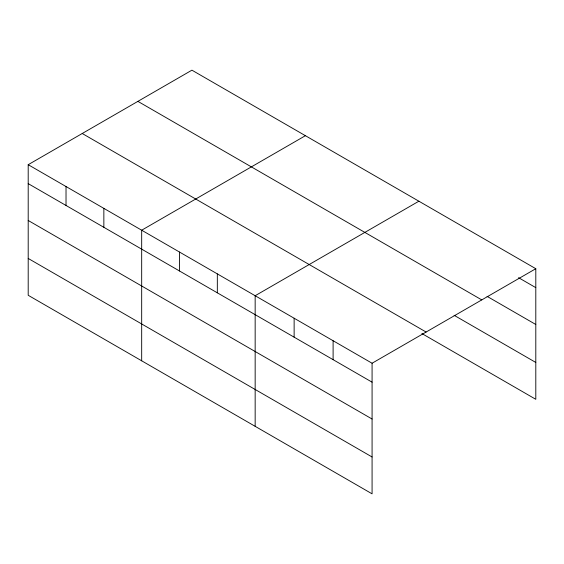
<?xml version="1.0" encoding="UTF-8"?>
<svg xmlns="http://www.w3.org/2000/svg" width="564" height="564" viewBox="0 0 564 564"><rect width="100%" height="100%" fill="white"/><g stroke="black" fill="none" stroke-linecap="round" stroke-linejoin="round"><path stroke-width="0.85" d="M28.2 164.695L372.078 363.23L372.078 493.831L28.2 295.289L28.2 164.695L191.922 70.169L535.8 268.711L535.8 399.305L421.879 333.536M305.399 135.691L141.677 230.211L141.677 360.812M418.883 201.207L255.161 295.726L255.161 426.328M372.078 363.23L535.8 268.711M518.563 277.685L535.8 287.64M487.084 296.361L535.8 324.49M137.891 101.365L481.769 299.9M454.105 315.29L535.8 362.455M82.231 133.506L426.109 332.041M28.2 183.631L372.078 382.166M28.2 220.475L372.078 419.017M28.2 258.446L372.078 456.981M333.105 340.734L333.105 359.663M294.133 318.23L294.133 337.166M217.33 273.892L217.33 292.822M179.507 252.052L179.507 270.988M103.854 208.377L103.854 227.306M66.023 186.536L66.023 205.465"/></g></svg>
